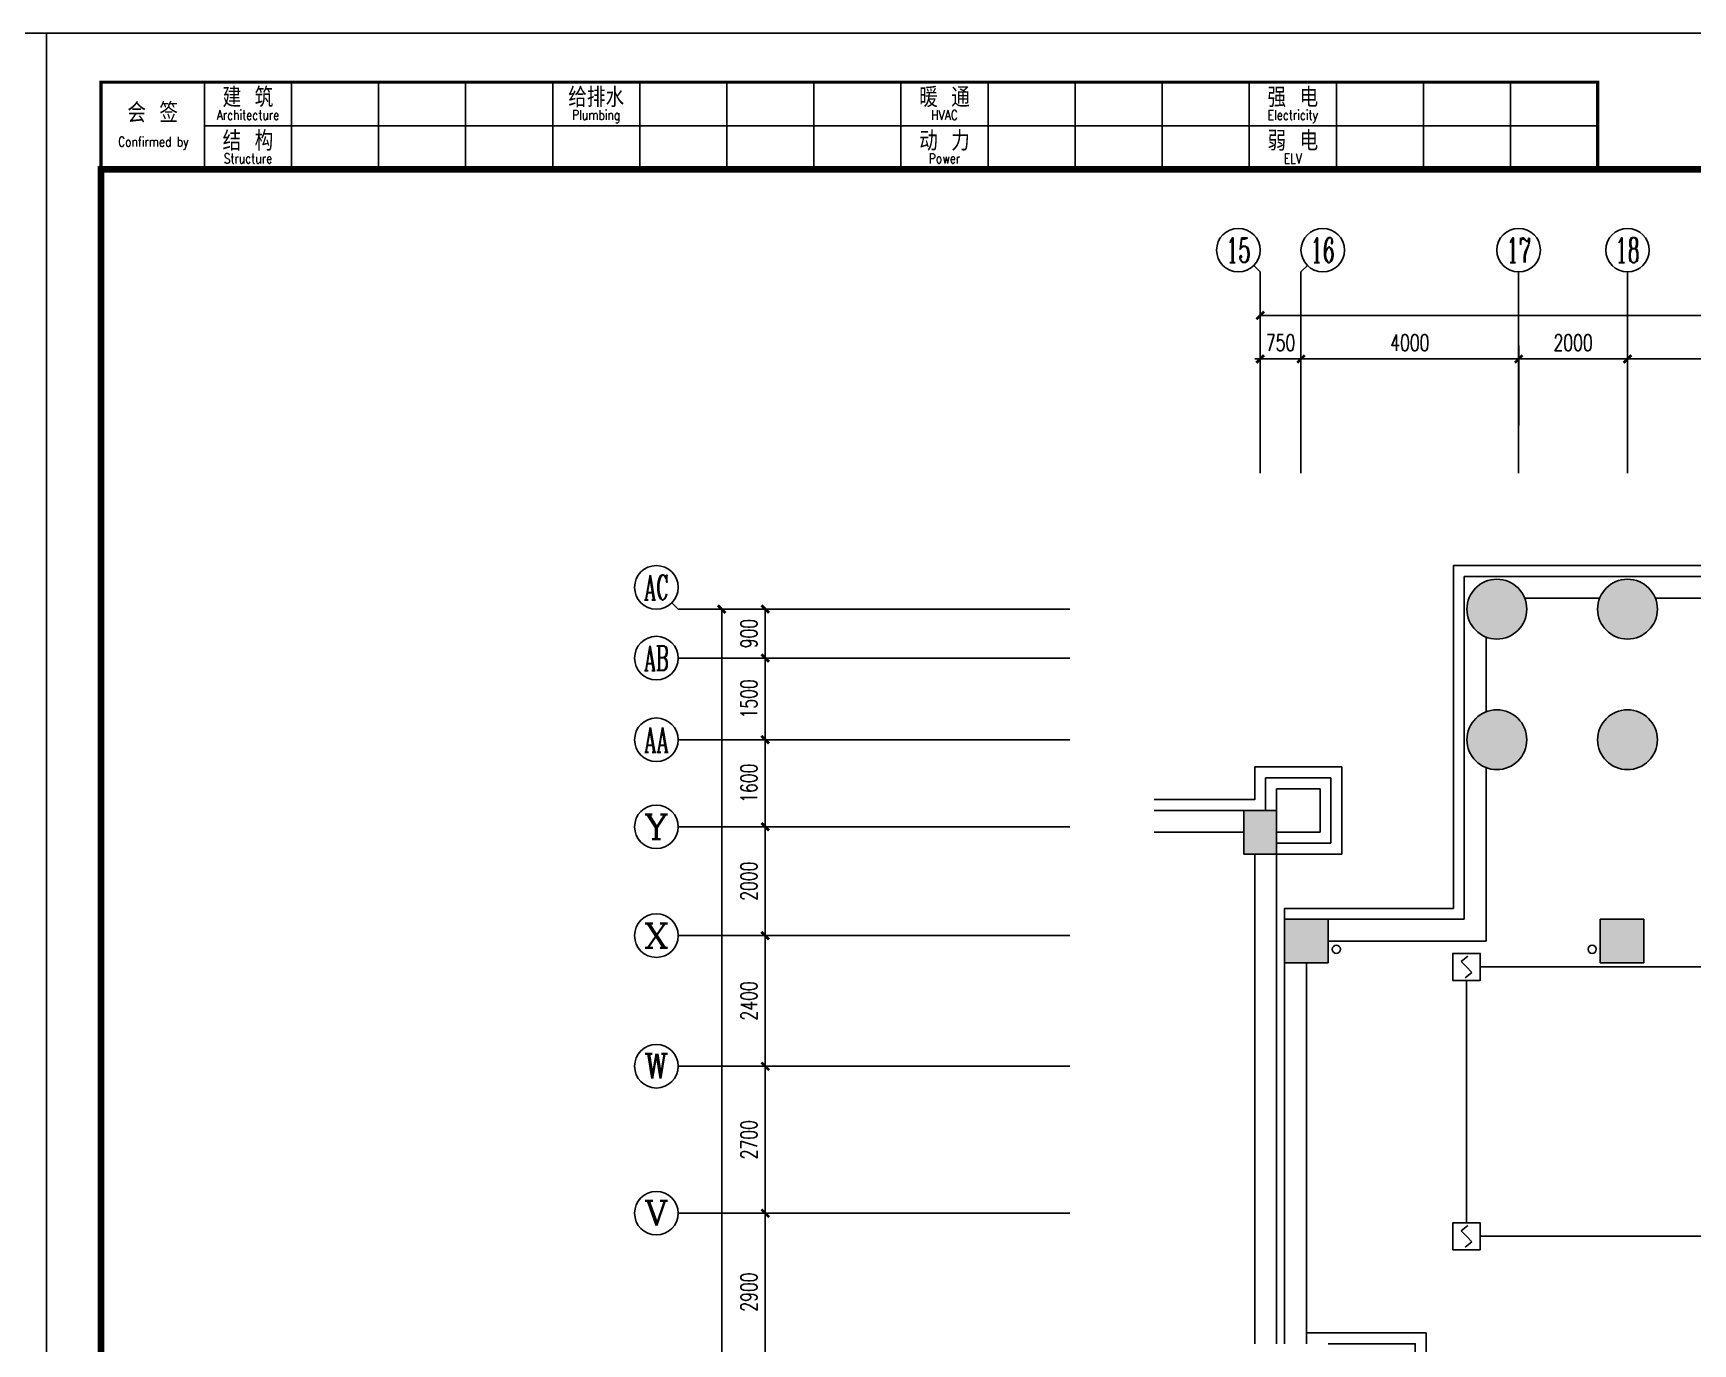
# Model space of a CAD drawing. Extents: x 190999 to 918899, y -200814 to 215286.
# Drawn here: x 750453 to 780949, y -105996 to -81914 of the extents above; entities that cross this region are included whole.
import ezdxf
from ezdxf.enums import TextEntityAlignment as Align

# ---------------------------------------------------------------- set-up
doc = ezdxf.new("R2010")
doc.units = 0
doc.header["$LTSCALE"] = 1000
doc.header["$MEASUREMENT"] = 0
doc.layers.get('Defpoints').update_dxf_attribs({"color": 1})
for name, color, linetype in [('00-EQUIP', 3, 'Continuous'), ('00-WIRE-4', 6, 'Continuous'), ('A-墙线', 2, 'Continuous'), ('A-外包装修', 250, 'Continuous'), ('AXIS', 3, 'Continuous'), ('AXIS_TEXT', 7, 'Continuous'), ('COLUMN', 2, 'Continuous'), ('PUB_HATCH', 250, 'Continuous'), ('图框', 189, 'Continuous'), ('雨水管', 151, 'Continuous')]:
    doc.layers.add(name, color=color, linetype=linetype)
doc.styles.add('_TCH_AXIS', font='COMPLEX', dxfattribs={"bigfont": 'GBCBIG'})
doc.styles.add('COMPLEX', font='COMPLEX')
doc.styles.add('DIM_FONT', font='SIMPLEX', dxfattribs={"width": 0.7, "bigfont": 'GBCBIG'})
doc.styles.get("Standard").update_dxf_attribs({"font": 'simhei.ttf'})
doc.styles.add('TKZ2_tjkts.shx', font='tjromant.shx', dxfattribs={"bigfont": 'tjkts.shx'})
doc.dimstyles.new('DIMN', dxfattribs={"dimtxt": 300, "dimasz": 100, "dimexe": 250, "dimexo": 300, "dimgap": 150, "dimtad": 1, "dimdec": 0, "dimzin": 0, "dimdsep": 46, "dimtxsty": 'DIM_FONT', "dimblk": 'ARCHTICK', "dimcen": 0.09, "dimclrt": 7, "dimazin": 2, "dimtfac": 1, "dimtdec": 0, "dimtix": 1, "dimtmove": 2, "dimatfit": 3, "dimfxl": 0, "dimtolj": 1, "dimtzin": 0, "dimarcsym": 0})

# ---------------------------------------------------------------- blocks, each defined once
blk = doc.blocks.new('TJAD_TK_A0')
at = {"layer": '图框'}
for p, q in [((2162, 399.3), (973, 399.3)), ((973, -441.7), (973, 399.3)), ((990, -412.7), (990, -156.7)), ((982, -172.7), (998, -172.7)), ((982, -188.7), (998, -188.7)), ((982, -204.7), (998, -204.7)), ((982, -220.7), (998, -220.7)), ((982, -236.7), (998, -236.7)), ((982, -252.7), (998, -252.7)), ((982, -268.7), (998, -268.7)), ((982, -284.7), (998, -284.7)), ((982, -300.7), (998, -300.7)), ((982, -316.7), (998, -316.7)), ((982, -332.7), (998, -332.7)), ((982, -348.7), (998, -348.7)), ((982, -364.7), (998, -364.7)), ((982, -380.7), (998, -380.7)), ((982, -396.7), (998, -396.7)), ((990, -396.7), (990, -412.7)), ((982, -412.7), (998, -412.7)), ((973, -441.7), (2162, -441.7))]:
    blk.add_line(p, q, dxfattribs=at)
at = {"layer": '图框', "const_width": 1.2}
blk.add_lwpolyline([(2152, -431.7), (2152, 389.3), (998, 389.3), (998, -431.7)], close=True, dxfattribs=at)
at = {"layer": '图框', "const_width": 0.6}
blk.add_lwpolyline([(998, -431.7), (982, -431.7), (982, -156.7), (998, -156.7)], dxfattribs=at)
at = {"layer": '图框', "style": 'TKZ2_tjkts.shx', "width": 0.8}
for s, p in [('Electricity', (988.02, -212.7)), ('ELV', (996.02, -212.7)), ('HVAC', (988.02, -276.7)), ('Power', (996.02, -276.7)), ('Plumbing', (988.02, -340.7)), ('Architecture', (988.02, -404.7)), ('Structure', (996.02, -404.7)), ('Confirmed by', (992.95, -422.09))]:
    blk.add_text(s, height=1.8, rotation=90, dxfattribs=at).set_placement(p, align=Align.MIDDLE_CENTER)
at = {"layer": '图框', "style": 'TKZ2_tjkts.shx'}
for s, p in [('强 电', (984.79, -212.7)), ('弱 电', (992.79, -212.7)), ('暖 通', (984.79, -276.7)), ('动 力', (992.79, -276.7)), ('给排水', (984.79, -340.7)), ('建 筑', (984.79, -404.7)), ('结 构', (992.79, -404.7)), ('会 签', (987.62, -422.2))]:
    blk.add_text(s, height=3.6, rotation=90, dxfattribs=at).set_placement(p, align=Align.MIDDLE_CENTER)
blk = doc.blocks.new('_ArchTick')
at = {"const_width": 0.5}
blk.add_lwpolyline([(-0.7, -0.7), (0.7, 0.7)], dxfattribs=at)
blk = doc.blocks.new('*D1699')
at = {"layer": 'AXIS', "color": 0, "lineweight": -2}
for p, q in [((772999, -89125), (772999, -87650)), ((773749, -89125), (773749, -87650)), ((772999, -87900), (772899, -87900)), ((772999, -87900), (773749, -87900)), ((773749, -87900), (773849, -87900))]:
    blk.add_line(p, q, dxfattribs=at)
at = {"layer": 'Defpoints', "color": 0}
for p in [(773749, -87900), (772999, -89425), (773749, -89425)]:
    blk.add_point(p, dxfattribs=at)
at = {"layer": 'AXIS', "color": 0, "lineweight": -2, "xscale": 100, "yscale": 100, "zscale": 100}
blk.add_blockref('_ArchTick', (772999, -87900), dxfattribs=at)
at = {"layer": 'AXIS', "color": 0, "lineweight": -2, "xscale": 100, "yscale": 100, "zscale": 100, "rotation": 180}
blk.add_blockref('_ArchTick', (773749, -87900), dxfattribs=at)
at = {"layer": 'AXIS', "color": 7, "insert": (773374, -87600), "char_height": 300, "attachment_point": 5, "style": 'DIM_FONT'}
blk.add_mtext('\\A1;750', dxfattribs=at)
blk = doc.blocks.new('*D1700')
at = {"layer": 'AXIS', "color": 0, "lineweight": -2}
for p, q in [((773749, -89125), (773749, -87650)), ((777749, -89125), (777749, -87650)), ((773749, -87900), (777749, -87900))]:
    blk.add_line(p, q, dxfattribs=at)
at = {"layer": 'Defpoints', "color": 0}
for p in [(777749, -87900), (773749, -89425), (777749, -89425)]:
    blk.add_point(p, dxfattribs=at)
at = {"layer": 'AXIS', "color": 0, "lineweight": -2, "xscale": 100, "yscale": 100, "zscale": 100, "rotation": 180}
blk.add_blockref('_ArchTick', (773749, -87900), dxfattribs=at)
at = {"layer": 'AXIS', "color": 0, "lineweight": -2, "xscale": 100, "yscale": 100, "zscale": 100}
blk.add_blockref('_ArchTick', (777749, -87900), dxfattribs=at)
at = {"layer": 'AXIS', "color": 7, "insert": (775749, -87600), "char_height": 300, "attachment_point": 5, "style": 'DIM_FONT'}
blk.add_mtext('\\A1;4000', dxfattribs=at)
blk = doc.blocks.new('*D1701')
at = {"layer": 'AXIS', "color": 0, "lineweight": -2}
for p, q in [((777749, -89125), (777749, -87650)), ((779749, -89125), (779749, -87650)), ((777749, -87900), (779749, -87900))]:
    blk.add_line(p, q, dxfattribs=at)
at = {"layer": 'Defpoints', "color": 0}
for p in [(779749, -87900), (777749, -89425), (779749, -89425)]:
    blk.add_point(p, dxfattribs=at)
at = {"layer": 'AXIS', "color": 0, "lineweight": -2, "xscale": 100, "yscale": 100, "zscale": 100, "rotation": 180}
blk.add_blockref('_ArchTick', (777749, -87900), dxfattribs=at)
at = {"layer": 'AXIS', "color": 0, "lineweight": -2, "xscale": 100, "yscale": 100, "zscale": 100}
blk.add_blockref('_ArchTick', (779749, -87900), dxfattribs=at)
at = {"layer": 'AXIS', "color": 7, "insert": (778749, -87600), "char_height": 300, "attachment_point": 5, "style": 'DIM_FONT'}
blk.add_mtext('\\A1;2000', dxfattribs=at)
blk = doc.blocks.new('*D1702')
at = {"layer": 'AXIS', "color": 0, "lineweight": -2}
for p, q in [((779749, -89125), (779749, -87650)), ((783749, -89125), (783749, -87650)), ((779749, -87900), (783749, -87900))]:
    blk.add_line(p, q, dxfattribs=at)
at = {"layer": 'Defpoints', "color": 0}
for p in [(783749, -87900), (779749, -89425), (783749, -89425)]:
    blk.add_point(p, dxfattribs=at)
at = {"layer": 'AXIS', "color": 0, "lineweight": -2, "xscale": 100, "yscale": 100, "zscale": 100, "rotation": 180}
blk.add_blockref('_ArchTick', (779749, -87900), dxfattribs=at)
at = {"layer": 'AXIS', "color": 0, "lineweight": -2, "xscale": 100, "yscale": 100, "zscale": 100}
blk.add_blockref('_ArchTick', (783749, -87900), dxfattribs=at)
at = {"layer": 'AXIS', "color": 7, "insert": (781749, -87600), "char_height": 300, "attachment_point": 5, "style": 'DIM_FONT'}
blk.add_mtext('\\A1;4000', dxfattribs=at)
blk = doc.blocks.new('*D1710')
at = {"layer": 'AXIS', "color": 0, "lineweight": -2}
for p, q in [((772999, -89125), (772999, -86850)), ((812499, -89125), (812499, -86850)), ((772999, -87100), (812499, -87100))]:
    blk.add_line(p, q, dxfattribs=at)
at = {"layer": 'Defpoints', "color": 0}
for p in [(812499, -87100), (772999, -89425), (812499, -89425)]:
    blk.add_point(p, dxfattribs=at)
at = {"layer": 'AXIS', "color": 0, "lineweight": -2, "xscale": 100, "yscale": 100, "zscale": 100, "rotation": 180}
blk.add_blockref('_ArchTick', (772999, -87100), dxfattribs=at)
at = {"layer": 'AXIS', "color": 0, "lineweight": -2, "xscale": 100, "yscale": 100, "zscale": 100}
blk.add_blockref('_ArchTick', (812499, -87100), dxfattribs=at)
at = {"layer": 'AXIS', "color": 7, "insert": (792749, -86800), "char_height": 300, "attachment_point": 5, "style": 'DIM_FONT'}
blk.add_mtext('\\A1;39500', dxfattribs=at)
blk = doc.blocks.new('*D1759')
at = {"layer": 'AXIS', "color": 0, "lineweight": -2}
for p, q in [((764699, -103596), (763654, -103596)), ((763904, -106496), (763904, -103596)), ((764699, -106496), (763654, -106496))]:
    blk.add_line(p, q, dxfattribs=at)
at = {"layer": 'Defpoints', "color": 0}
for p in [(763904, -103596), (764999, -103596), (764999, -106496)]:
    blk.add_point(p, dxfattribs=at)
at = {"layer": 'AXIS', "color": 0, "lineweight": -2, "xscale": 100, "yscale": 100, "zscale": 100}
for p, rotation in [((763904, -103596), 90), ((763904, -106496), 270)]:
    blk.add_blockref('_ArchTick', p, dxfattribs=dict(at, rotation=rotation))
at = {"layer": 'AXIS', "color": 7, "insert": (763604, -105046), "char_height": 300, "attachment_point": 5, "rotation": 90, "style": 'DIM_FONT'}
blk.add_mtext('\\A1;2900', dxfattribs=at)
blk = doc.blocks.new('*D1760')
at = {"layer": 'AXIS', "color": 0, "lineweight": -2}
for p, q in [((764699, -100896), (763654, -100896)), ((763904, -103596), (763904, -100896)), ((764699, -103596), (763654, -103596))]:
    blk.add_line(p, q, dxfattribs=at)
at = {"layer": 'Defpoints', "color": 0}
for p in [(763904, -100896), (764999, -100896), (764999, -103596)]:
    blk.add_point(p, dxfattribs=at)
at = {"layer": 'AXIS', "color": 0, "lineweight": -2, "xscale": 100, "yscale": 100, "zscale": 100}
for p, rotation in [((763904, -100896), 90), ((763904, -103596), 270)]:
    blk.add_blockref('_ArchTick', p, dxfattribs=dict(at, rotation=rotation))
at = {"layer": 'AXIS', "color": 7, "insert": (763604, -102246), "char_height": 300, "attachment_point": 5, "rotation": 90, "style": 'DIM_FONT'}
blk.add_mtext('\\A1;2700', dxfattribs=at)
blk = doc.blocks.new('*D1761')
at = {"layer": 'AXIS', "color": 0, "lineweight": -2}
for p, q in [((764699, -98496), (763654, -98496)), ((763904, -100896), (763904, -98496)), ((764699, -100896), (763654, -100896))]:
    blk.add_line(p, q, dxfattribs=at)
at = {"layer": 'Defpoints', "color": 0}
for p in [(763904, -98496), (764999, -98496), (764999, -100896)]:
    blk.add_point(p, dxfattribs=at)
at = {"layer": 'AXIS', "color": 0, "lineweight": -2, "xscale": 100, "yscale": 100, "zscale": 100}
for p, rotation in [((763904, -98496), 90), ((763904, -100896), 270)]:
    blk.add_blockref('_ArchTick', p, dxfattribs=dict(at, rotation=rotation))
at = {"layer": 'AXIS', "color": 7, "insert": (763604, -99696), "char_height": 300, "attachment_point": 5, "rotation": 90, "style": 'DIM_FONT'}
blk.add_mtext('\\A1;2400', dxfattribs=at)
blk = doc.blocks.new('*D1762')
at = {"layer": 'AXIS', "color": 0, "lineweight": -2}
for p, q in [((764699, -96496), (763654, -96496)), ((763904, -98496), (763904, -96496)), ((764699, -98496), (763654, -98496))]:
    blk.add_line(p, q, dxfattribs=at)
at = {"layer": 'Defpoints', "color": 0}
for p in [(763904, -96496), (764999, -96496), (764999, -98496)]:
    blk.add_point(p, dxfattribs=at)
at = {"layer": 'AXIS', "color": 0, "lineweight": -2, "xscale": 100, "yscale": 100, "zscale": 100}
for p, rotation in [((763904, -96496), 90), ((763904, -98496), 270)]:
    blk.add_blockref('_ArchTick', p, dxfattribs=dict(at, rotation=rotation))
at = {"layer": 'AXIS', "color": 7, "insert": (763604, -97496), "char_height": 300, "attachment_point": 5, "rotation": 90, "style": 'DIM_FONT'}
blk.add_mtext('\\A1;2000', dxfattribs=at)
blk = doc.blocks.new('*D1763')
at = {"layer": 'AXIS', "color": 0, "lineweight": -2}
for p, q in [((764699, -94896), (763654, -94896)), ((763904, -96496), (763904, -94896)), ((764699, -96496), (763654, -96496))]:
    blk.add_line(p, q, dxfattribs=at)
at = {"layer": 'Defpoints', "color": 0}
for p in [(763904, -94896), (764999, -94896), (764999, -96496)]:
    blk.add_point(p, dxfattribs=at)
at = {"layer": 'AXIS', "color": 0, "lineweight": -2, "xscale": 100, "yscale": 100, "zscale": 100}
for p, rotation in [((763904, -94896), 90), ((763904, -96496), 270)]:
    blk.add_blockref('_ArchTick', p, dxfattribs=dict(at, rotation=rotation))
at = {"layer": 'AXIS', "color": 7, "insert": (763604, -95696), "char_height": 300, "attachment_point": 5, "rotation": 90, "style": 'DIM_FONT'}
blk.add_mtext('\\A1;1600', dxfattribs=at)
blk = doc.blocks.new('*D1764')
at = {"layer": 'AXIS', "color": 0, "lineweight": -2}
for p, q in [((764699, -93396), (763654, -93396)), ((763904, -94896), (763904, -93396)), ((764699, -94896), (763654, -94896))]:
    blk.add_line(p, q, dxfattribs=at)
at = {"layer": 'Defpoints', "color": 0}
for p in [(763904, -93396), (764999, -93396), (764999, -94896)]:
    blk.add_point(p, dxfattribs=at)
at = {"layer": 'AXIS', "color": 0, "lineweight": -2, "xscale": 100, "yscale": 100, "zscale": 100}
for p, rotation in [((763904, -93396), 90), ((763904, -94896), 270)]:
    blk.add_blockref('_ArchTick', p, dxfattribs=dict(at, rotation=rotation))
at = {"layer": 'AXIS', "color": 7, "insert": (763604, -94146), "char_height": 300, "attachment_point": 5, "rotation": 90, "style": 'DIM_FONT'}
blk.add_mtext('\\A1;1500', dxfattribs=at)
blk = doc.blocks.new('*D1765')
at = {"layer": 'AXIS', "color": 0, "lineweight": -2}
for p, q in [((764699, -92496), (763654, -92496)), ((763904, -93396), (763904, -92496)), ((764699, -93396), (763654, -93396))]:
    blk.add_line(p, q, dxfattribs=at)
at = {"layer": 'Defpoints', "color": 0}
for p in [(763904, -92496), (764999, -92496), (764999, -93396)]:
    blk.add_point(p, dxfattribs=at)
at = {"layer": 'AXIS', "color": 0, "lineweight": -2, "xscale": 100, "yscale": 100, "zscale": 100}
for p, rotation in [((763904, -92496), 90), ((763904, -93396), 270)]:
    blk.add_blockref('_ArchTick', p, dxfattribs=dict(at, rotation=rotation))
at = {"layer": 'AXIS', "color": 7, "insert": (763604, -92946), "char_height": 300, "attachment_point": 5, "rotation": 90, "style": 'DIM_FONT'}
blk.add_mtext('\\A1;900', dxfattribs=at)
blk = doc.blocks.new('*D1766')
at = {"layer": 'AXIS', "color": 0, "lineweight": -2}
for p, q in [((764699, -92496), (762854, -92496)), ((763104, -180496), (763104, -92496)), ((764699, -180496), (762854, -180496))]:
    blk.add_line(p, q, dxfattribs=at)
at = {"layer": 'Defpoints', "color": 0}
for p in [(763104, -92496), (764999, -92496), (764999, -180496)]:
    blk.add_point(p, dxfattribs=at)
at = {"layer": 'AXIS', "color": 0, "lineweight": -2, "xscale": 100, "yscale": 100, "zscale": 100}
for p, rotation in [((763104, -92496), 90), ((763104, -180496), 270)]:
    blk.add_blockref('_ArchTick', p, dxfattribs=dict(at, rotation=rotation))
at = {"layer": 'AXIS', "color": 7, "insert": (762804, -136496), "char_height": 300, "attachment_point": 5, "rotation": 90, "style": 'DIM_FONT'}
blk.add_mtext('\\A1;88000', dxfattribs=at)
blk = doc.blocks.new('_AXISO')
blk.add_circle((0, 0), 0.5)
at = {"layer": 'AXIS_TEXT', "style": 'COMPLEX', "width": 1.041667}
blk.add_attdef('A', text='', height=0.56, dxfattribs=at).set_placement((-0.25, -0.28), (0.25, -0.28), align=Align.FIT)
blk = doc.blocks.new('_LINKPT1')
at = {"color": 0}
blk.add_line((0, 0), (0, 0), dxfattribs=at)
blk = doc.blocks.new('3S1KCGW2')
for p, q in [((0.5, 0.5), (-0.5, 0.5)), ((-0.5, 0.5), (-0.5, -0.5)), ((-0.2, 0.2), (0.05, 0.4)), ((0, 0), (-0.2, 0.2)), ((0, 0), (0.2, -0.2)), ((0.5, -0.5), (0.5, 0.5)), ((-0.5, -0.5), (0.5, -0.5)), ((0.2, -0.2), (-0.05, -0.4))]:
    blk.add_line(p, q)
at = {"const_width": 0.04, "flags": 128}
blk.add_lwpolyline([(-0.5, -0.5), (-0.5, 0.5), (0.5, 0.5), (0.5, -0.5)], close=True, dxfattribs=at)
at = {"xscale": 0.002, "yscale": 0.002, "zscale": 0.002}
for p in [(-0.5, 0), (0, 0.5), (0.5, 0), (0, -0.5)]:
    blk.add_blockref('_LINKPT1', p, dxfattribs=at)
at = {"flags": 9}
blk.add_attdef('A', (0, 0), '', height=0.00002, dxfattribs=at)

msp = doc.modelspace()

# ---------------------------------------------------------------- hatches: boundary and pattern name
at = {"layer": 'PUB_HATCH'}
for points in [[(776798.5, -92496.3, 1), (777898.5, -92496.3, 1)], [(779198.5, -92496.3, 1), (780298.5, -92496.3, 1)], [(776798.5, -94896.3, 1), (777898.5, -94896.3, 1)], [(780298.5, -94896.3, 1), (779198.5, -94896.3, 1)], [(773298.5, -96996.3), (773298.5, -96196.3), (772698.5, -96196.3), (772698.5, -96996.3)], [(774248.5, -98996.3), (774248.5, -98196.3), (773448.5, -98196.3), (773448.5, -98996.3)], [(780048.5, -98996.3), (780048.5, -98196.3), (779248.5, -98196.3), (779248.5, -98996.3)]]:
    msp.add_hatch(color=256, dxfattribs=at).paths.add_polyline_path(points)

# ---------------------------------------------------------------- linework, layer by layer
at = {"layer": '00-WIRE-4'}
for p, q in [((777039.5, -99071.3), (785955, -99071.3)), ((776789.5, -99321.3), (776789.5, -103771.3)), ((785955, -104021.3), (777039.5, -104021.3))]:
    msp.add_line(p, q, dxfattribs=at)
at = {"layer": 'A-墙线'}
for p, q in [((776748.5, -98196.3), (776748.5, -91896.3)), ((808748.5, -91896.3), (776748.5, -91896.3)), ((777857.9, -92296.3), (779239.2, -92296.3)), ((780257.9, -92296.3), (785039.2, -92296.3)), ((777148.5, -94384), (777148.5, -93008.7)), ((777148.5, -98596.3), (777148.5, -95408.7)), ((773098.5, -95596.3), (774298.5, -95596.3)), ((773098.5, -96196.3), (773098.5, -95596.3)), ((774298.5, -96796.3), (774298.5, -95596.3)), ((773298.5, -95796.3), (774098.5, -95796.3)), ((773298.5, -96196.3), (773298.5, -95796.3)), ((774098.5, -96596.3), (774098.5, -95796.3)), ((772698.5, -96196.3), (771048.5, -96196.3)), ((772698.5, -96596.3), (771048.5, -96596.3)), ((773298.5, -96596.3), (774098.5, -96596.3)), ((773298.5, -96796.3), (774298.5, -96796.3)), ((772898.5, -105996.3), (772898.5, -96996.3)), ((773298.5, -105996.3), (773298.5, -96996.3)), ((776748.5, -98196.3), (774248.5, -98196.3)), ((777148.5, -98596.3), (774248.5, -98596.3)), ((773448.5, -105996.3), (773448.5, -98996.3)), ((773848.5, -105996.3), (773848.5, -98996.3))]:
    msp.add_line(p, q, dxfattribs=at)
msp.add_lwpolyline([(774248.5, -105996.3), (775848.5, -105996.3), (775848.5, -106596.3), (775723.5, -106596.3), (775723.5, -106796.3), (776048.5, -106796.3), (776048.5, -105796.3), (773848.5, -105796.3)], dxfattribs=at)
at = {"layer": 'A-外包装修'}
for points in [[(812048.5, -98196.3), (812048.5, -97996.3), (808948.5, -97996.3), (808948.5, -91696.3), (776548.5, -91696.3), (776548.5, -97996.3), (773448.5, -97996.3), (773448.5, -98196.3)], [(773298.5, -96996.3), (774498.5, -96996.3), (774498.5, -95396.3), (772898.5, -95396.3), (772898.5, -95996.3), (771048.5, -95996.3)]]:
    msp.add_lwpolyline(points, dxfattribs=at)
at = {"layer": 'AXIS'}
for p, q in [((772881.4, -86182.6), (772998.5, -86299.8)), ((772998.5, -89996.3), (772998.5, -86299.8)), ((773865.7, -86182.6), (773748.5, -86299.8)), ((773748.5, -89996.3), (773748.5, -86299.8)), ((777748.5, -89996.3), (777748.5, -86299.8)), ((779748.5, -89996.3), (779748.5, -86299.8)), ((762186.9, -92379.1), (762304.1, -92496.3)), ((769498.5, -92496.3), (762304.1, -92496.3)), ((769498.5, -93396.3), (762304.1, -93396.3)), ((769498.5, -94896.3), (762304.1, -94896.3)), ((769498.5, -96496.3), (762304.1, -96496.3)), ((769498.5, -98496.3), (762304.1, -98496.3)), ((769498.5, -100896.3), (762304.1, -100896.3)), ((769498.5, -103596.3), (762304.1, -103596.3))]:
    msp.add_line(p, q, dxfattribs=at)
at = {"layer": 'COLUMN'}
for p, q in [((773298.5, -96196.3), (772698.5, -96196.3)), ((772698.5, -96196.3), (772698.5, -96996.3)), ((773298.5, -96996.3), (773298.5, -96196.3)), ((772698.5, -96996.3), (773298.5, -96996.3)), ((774248.5, -98196.3), (773448.5, -98196.3)), ((773448.5, -98196.3), (773448.5, -98996.3)), ((774248.5, -98996.3), (774248.5, -98196.3)), ((780048.5, -98196.3), (779248.5, -98196.3)), ((779248.5, -98196.3), (779248.5, -98996.3)), ((780048.5, -98996.3), (780048.5, -98196.3)), ((773448.5, -98996.3), (774248.5, -98996.3)), ((779248.5, -98996.3), (780048.5, -98996.3))]:
    msp.add_line(p, q, dxfattribs=at)
for centre, start, end in [((777348.5, -92496.3), 0, 180), ((779748.5, -92496.3), 0, 180), ((777348.5, -92496.3), 180, 0), ((779748.5, -92496.3), 180, 0), ((777348.5, -94896.3), 0, 180), ((779748.5, -94896.3), 0, 180), ((777348.5, -94896.3), 180, 0), ((779748.5, -94896.3), 180, 0)]:
    msp.add_arc(centre, 550, start, end, dxfattribs=at)
at = {"layer": '雨水管'}
for centre in [(774398.5, -98746.3), (779098.5, -98746.3)]:
    msp.add_circle(centre, 75, dxfattribs=at)

# ---------------------------------------------------------------- block references
at = {"layer": '00-EQUIP', "xscale": 500, "yscale": 500, "zscale": 500}
for p in [(776789.5, -99071.3), (776789.5, -104021.3)]:
    msp.add_blockref('3S1KCGW2', p, dxfattribs=at)
at = {"layer": 'AXIS'}
ref = msp.add_blockref('_AXISO', (772598.5, -85899.8), dxfattribs=dict(at, xscale=800, yscale=800, zscale=800))
ref.add_attrib('A', '15', dxfattribs={"layer": 'AXIS_TEXT', "height": 452.55, "style": '_TCH_AXIS', "width": 0.724138}).set_placement((772372.3, -86126), (772824.8, -86126), align=Align.FIT)
ref = msp.add_blockref('_AXISO', (774148.5, -85899.8), dxfattribs=dict(at, xscale=800, yscale=800, zscale=800))
ref.add_attrib('A', '16', dxfattribs={"layer": 'AXIS_TEXT', "height": 452.55, "style": '_TCH_AXIS', "width": 0.724138}).set_placement((773922.3, -86126), (774374.8, -86126), align=Align.FIT)
ref = msp.add_blockref('_AXISO', (777748.5, -85899.8), dxfattribs=dict(at, xscale=800, yscale=800, zscale=800))
ref.add_attrib('A', '17', dxfattribs={"layer": 'AXIS_TEXT', "height": 452.55, "style": '_TCH_AXIS', "width": 0.724138}).set_placement((777522.3, -86126), (777974.8, -86126), align=Align.FIT)
ref = msp.add_blockref('_AXISO', (779748.5, -85899.8), dxfattribs=dict(at, xscale=800, yscale=800, zscale=800))
ref.add_attrib('A', '18', dxfattribs={"layer": 'AXIS_TEXT', "height": 452.55, "style": '_TCH_AXIS', "width": 0.724138}).set_placement((779522.3, -86126), (779974.8, -86126), align=Align.FIT)
ref = msp.add_blockref('_AXISO', (761904.1, -92096.3), dxfattribs=dict(at, xscale=800, yscale=800, zscale=800))
ref.add_attrib('A', 'AC', dxfattribs={"layer": 'AXIS_TEXT', "height": 452.55, "style": '_TCH_AXIS', "width": 0.583333}).set_placement((761677.8, -92322.6), (762130.4, -92322.6), align=Align.FIT)
ref = msp.add_blockref('_AXISO', (761904.1, -93396.3), dxfattribs=dict(at, xscale=800, yscale=800, zscale=800))
ref.add_attrib('A', 'AB', dxfattribs={"layer": 'AXIS_TEXT', "height": 452.55, "style": '_TCH_AXIS', "width": 0.552632}).set_placement((761677.8, -93622.6), (762130.4, -93622.6), align=Align.FIT)
ref = msp.add_blockref('_AXISO', (761904.1, -94896.3), dxfattribs=dict(at, xscale=800, yscale=800, zscale=800))
ref.add_attrib('A', 'AA', dxfattribs={"layer": 'AXIS_TEXT', "height": 452.55, "style": '_TCH_AXIS', "width": 0.538462}).set_placement((761677.8, -95122.6), (762130.4, -95122.6), align=Align.FIT)
ref = msp.add_blockref('_AXISO', (761904.1, -96496.3), dxfattribs=dict(at, xscale=800, yscale=800, zscale=800))
ref.add_attrib('A', 'Y', dxfattribs={"layer": 'AXIS_TEXT', "height": 452.5, "style": '_TCH_AXIS', "width": 1.105263}).set_placement((761677.8, -96722.6), (762130.4, -96722.6), align=Align.FIT)
ref = msp.add_blockref('_AXISO', (761904.1, -98496.3), dxfattribs=dict(at, xscale=800, yscale=800, zscale=800))
ref.add_attrib('A', 'X', dxfattribs={"layer": 'AXIS_TEXT', "height": 452.5, "style": '_TCH_AXIS', "width": 1.166667}).set_placement((761677.8, -98722.6), (762130.4, -98722.6), align=Align.FIT)
ref = msp.add_blockref('_AXISO', (761904.1, -100896.3), dxfattribs=dict(at, xscale=800, yscale=800, zscale=800))
ref.add_attrib('A', 'W', dxfattribs={"layer": 'AXIS_TEXT', "height": 452.5, "style": '_TCH_AXIS', "width": 0.954545}).set_placement((761677.8, -101122.6), (762130.4, -101122.6), align=Align.FIT)
ref = msp.add_blockref('_AXISO', (761904.1, -103596.3), dxfattribs=dict(at, xscale=800, yscale=800, zscale=800))
ref.add_attrib('A', 'V', dxfattribs={"layer": 'AXIS_TEXT', "height": 452.5, "style": '_TCH_AXIS', "width": 1.166667}).set_placement((761677.8, -103822.6), (762130.4, -103822.6), align=Align.FIT)
at = {"layer": '图框', "xscale": 100, "yscale": 100, "zscale": 100, "rotation": 270}
for p in [(710768.8, 15386.5), (794868.8, 15386.5)]:
    msp.add_blockref('TJAD_TK_A0', p, dxfattribs=at)

# ---------------------------------------------------------------- dimensions: what is measured, and where the dimension line sits
at = {"layer": 'AXIS'}
for p1, p2, distance, picture, middle in [((772998.5, -89424.8), (812498.5, -89424.8), 2325, '*D1710', (792748.5, -86799.8)), ((772998.5, -89424.8), (773748.5, -89424.8), 1525, '*D1699', (773373.5, -87599.8)), ((773748.5, -89424.8), (777748.5, -89424.8), 1525, '*D1700', (775748.5, -87599.8)), ((777748.5, -89424.8), (779748.5, -89424.8), 1525, '*D1701', (778748.5, -87599.8)), ((779748.5, -89424.8), (783748.5, -89424.8), 1525, '*D1702', (781748.5, -87599.8)), ((764998.5, -180496.3), (764998.5, -92496.3), 1894.4, '*D1766', (762804.1, -136496.3)), ((764998.5, -93396.3), (764998.5, -92496.3), 1094.4, '*D1765', (763604.1, -92946.3)), ((764998.5, -94896.3), (764998.5, -93396.3), 1094.4, '*D1764', (763604.1, -94146.3)), ((764998.5, -96496.3), (764998.5, -94896.3), 1094.4, '*D1763', (763604.1, -95696.3)), ((764998.5, -98496.3), (764998.5, -96496.3), 1094.4, '*D1762', (763604.1, -97496.3)), ((764998.5, -100896.3), (764998.5, -98496.3), 1094.4, '*D1761', (763604.1, -99696.3)), ((764998.5, -103596.3), (764998.5, -100896.3), 1094.4, '*D1760', (763604.1, -102246.3)), ((764998.5, -106496.3), (764998.5, -103596.3), 1094.4, '*D1759', (763604.1, -105046.3))]:
    dim = msp.add_aligned_dim(p1=p1, p2=p2, distance=distance, dimstyle='DIMN', dxfattribs=at)
    dim.commit()
    dim.dimension.update_dxf_attribs({"geometry": picture, "text_midpoint": middle})

doc.saveas('drawing.dxf')
